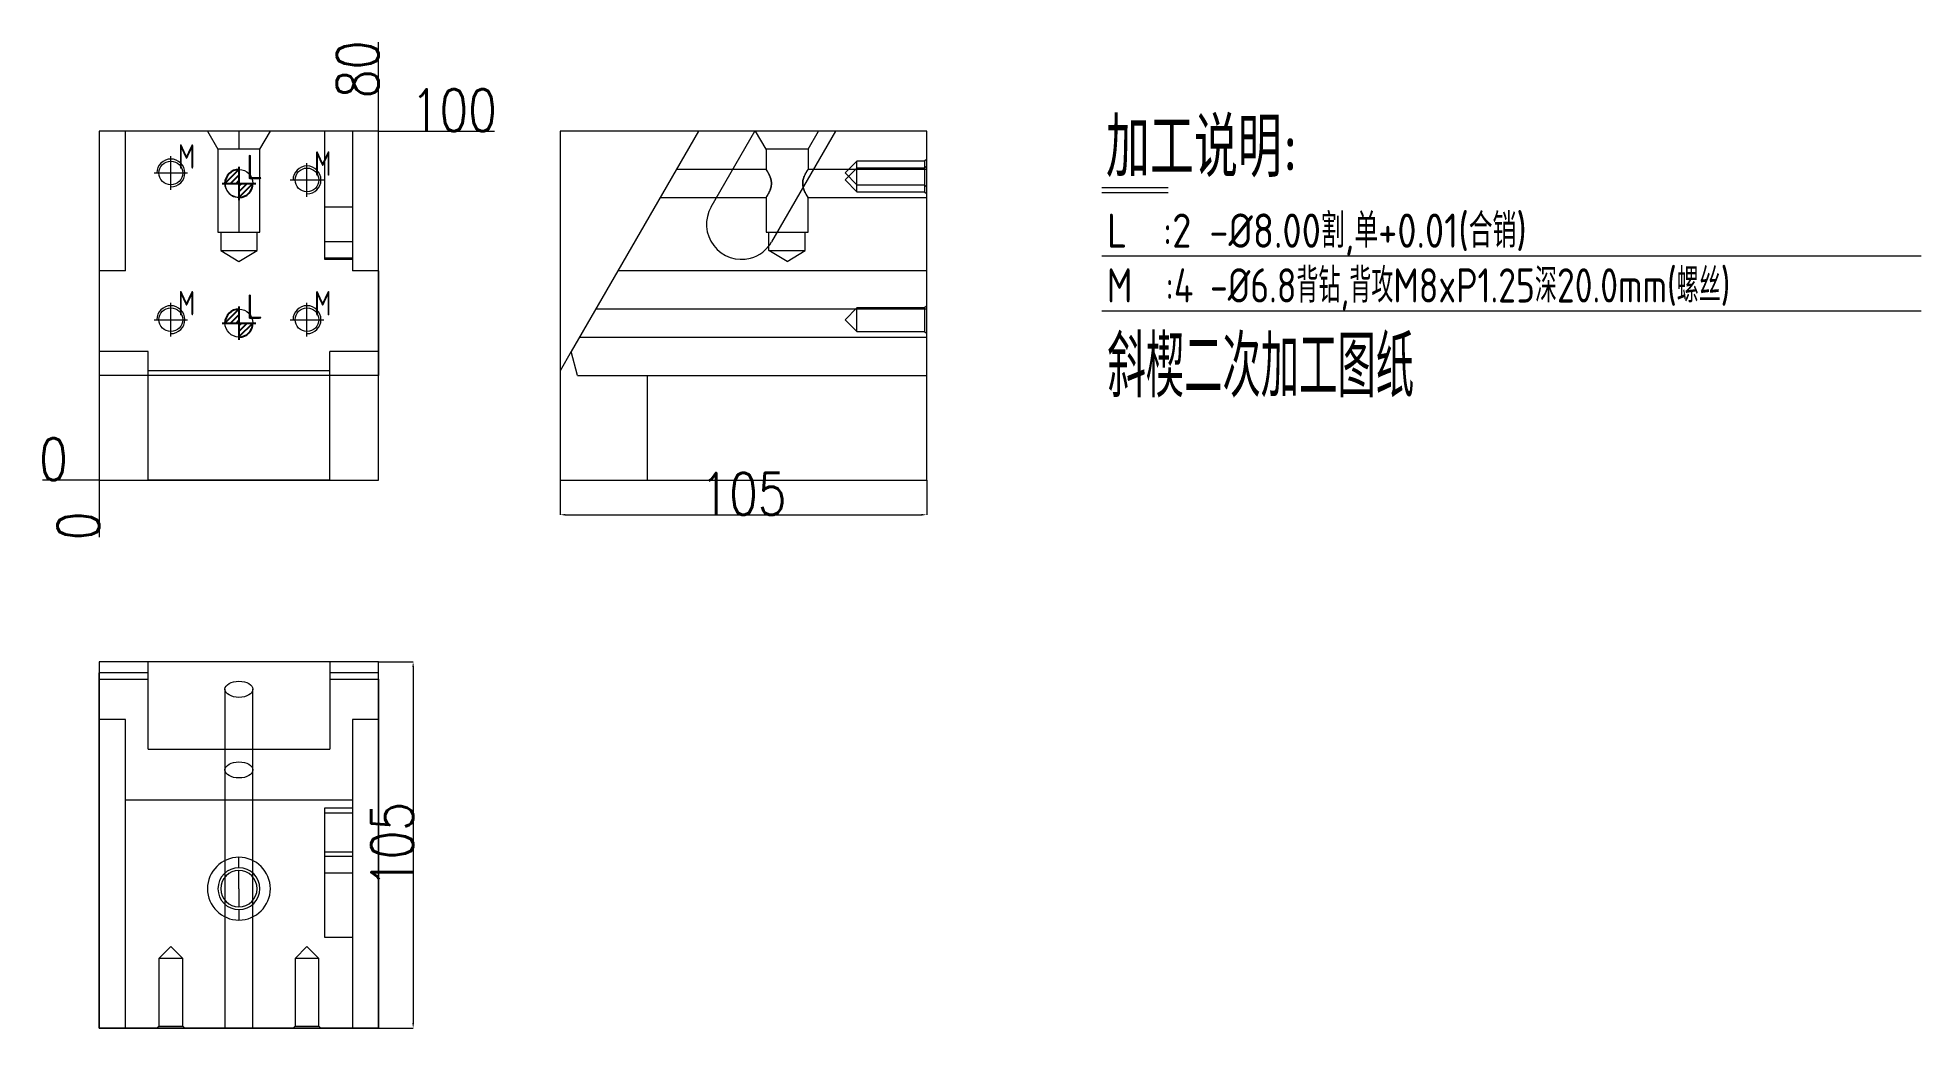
# Model space of a CAD drawing. Header units: millimetres. Extents: x -13043 to -12504, y 57554 to 57837.
import ezdxf

# ---------------------------------------------------------------- set-up
doc = ezdxf.new("R2010")
doc.units = ezdxf.units.MM
doc.linetypes.add('CENTER', pattern=[0])
doc.linetypes.add('DASHED', pattern=[0])
doc.layers.add('DIM', color=4, linetype='Continuous', lineweight=20)
doc.layers.add('TEMP', color=7, linetype='Continuous')
doc.layers.add('TEMP_W', color=1, linetype='Continuous')
doc.styles.add('chinesef_fs', font='gbenor.shx', dxfattribs={"bigfont": 'gbcbig.shx'})
doc.styles.add('TXT', font='txt.shx', dxfattribs={"width": 0.8, "bigfont": 'ctxt.shx'})
doc.dimstyles.new('零件', dxfattribs={"dimscale": 1.5, "dimtxt": 8, "dimasz": 1, "dimexe": 0, "dimexo": 0, "dimgap": 0, "dimtad": 1, "dimtxsty": 'TXT', "dimcen": 0, "dimclrd": 252, "dimclre": 252, "dimclrt": 4, "dimazin": 3, "dimtp": 0.001, "dimtm": 0.001, "dimtfac": 1, "dimtmove": 0, "dimatfit": 3, "dimlwd": 5, "dimlwe": 5})

# ---------------------------------------------------------------- blocks, each defined once
blk = doc.blocks.new('*D1109')
at = {"layer": 'Defpoints', "color": 0}
for p in [(-12945.43, 57810.72), (-12935.53, 57810.72), (-13025.43, 57710.72)]:
    blk.add_point(p, dxfattribs=at)
at = {"layer": 'DIM', "color": 252, "lineweight": 5}
blk.add_line((-12945.43, 57810.72), (-12912.22, 57810.72), dxfattribs=at)
at = {"layer": 'DIM', "color": 4, "lineweight": 5, "insert": (-12923.87, 57816.72), "char_height": 12, "attachment_point": 5, "style": 'TXT'}
blk.add_mtext('100', dxfattribs=at)
blk = doc.blocks.new('*D1110')
at = {"layer": 'Defpoints', "color": 0}
for p in [(-13035.33, 57710.72), (-13025.43, 57710.72), (-13025.43, 57710.72)]:
    blk.add_point(p, dxfattribs=at)
at = {"layer": 'DIM', "color": 252, "lineweight": 5}
blk.add_line((-13025.43, 57710.72), (-13041.73, 57710.72), dxfattribs=at)
at = {"layer": 'DIM', "color": 4, "lineweight": 5, "insert": (-13038.53, 57716.72), "char_height": 12, "attachment_point": 5, "style": 'TXT'}
blk.add_mtext('0', dxfattribs=at)
blk = doc.blocks.new('*D1111')
at = {"layer": 'Defpoints', "color": 0}
for p in [(-13025.43, 57710.72), (-13025.43, 57710.72), (-13025.43, 57700.82)]:
    blk.add_point(p, dxfattribs=at)
at = {"layer": 'DIM', "color": 252, "lineweight": 5}
blk.add_line((-13025.43, 57710.72), (-13025.43, 57694.42), dxfattribs=at)
at = {"layer": 'DIM', "color": 4, "lineweight": 5, "insert": (-13031.43, 57697.62), "char_height": 12, "attachment_point": 5, "rotation": 90, "style": 'TXT'}
blk.add_mtext('0', dxfattribs=at)
blk = doc.blocks.new('*D1112')
at = {"layer": 'Defpoints', "color": 0}
for p in [(-12945.43, 57820.62), (-12945.43, 57810.72), (-13025.43, 57710.72)]:
    blk.add_point(p, dxfattribs=at)
at = {"layer": 'DIM', "color": 252, "lineweight": 5}
blk.add_line((-12945.43, 57810.72), (-12945.43, 57836.16), dxfattribs=at)
at = {"layer": 'DIM', "color": 4, "lineweight": 5, "insert": (-12951.43, 57828.39), "char_height": 12, "attachment_point": 5, "rotation": 90, "style": 'TXT'}
blk.add_mtext('80', dxfattribs=at)
blk = doc.blocks.new('*D1113')
at = {"layer": 'Defpoints', "color": 0}
for p in [(-12945.43, 57658.72), (-12945.43, 57553.72), (-12935.53, 57553.72)]:
    blk.add_point(p, dxfattribs=at)
at = {"layer": 'DIM', "color": 252, "lineweight": 5}
for p, q in [((-12945.43, 57658.72), (-12935.53, 57658.72)), ((-12935.53, 57657.22), (-12935.53, 57555.22)), ((-12945.43, 57553.72), (-12935.53, 57553.72))]:
    blk.add_line(p, q, dxfattribs=at)
at = {"layer": 'DIM', "color": 252}
for points in [[(-12935.28, 57657.22), (-12935.78, 57657.22), (-12935.53, 57658.72)], [(-12935.78, 57555.22), (-12935.28, 57555.22), (-12935.53, 57553.72)]]:
    blk.add_solid(points, dxfattribs=at)
at = {"layer": 'DIM', "color": 4, "lineweight": 5, "insert": (-12941.53, 57606.22), "char_height": 12, "attachment_point": 5, "rotation": 90, "style": 'TXT'}
blk.add_mtext('105', dxfattribs=at)
blk = doc.blocks.new('*D1114')
at = {"layer": 'Defpoints', "color": 0}
for p in [(-12893.43, 57710.72), (-12788.43, 57710.72), (-12788.43, 57700.82)]:
    blk.add_point(p, dxfattribs=at)
at = {"layer": 'DIM', "color": 252, "lineweight": 5}
for p, q in [((-12893.43, 57710.72), (-12893.43, 57700.82)), ((-12788.43, 57710.72), (-12788.43, 57700.82)), ((-12891.93, 57700.82), (-12789.93, 57700.82))]:
    blk.add_line(p, q, dxfattribs=at)
at = {"layer": 'DIM', "color": 252}
for points in [[(-12891.93, 57701.07), (-12891.93, 57700.57), (-12893.43, 57700.82)], [(-12789.93, 57700.57), (-12789.93, 57701.07), (-12788.43, 57700.82)]]:
    blk.add_solid(points, dxfattribs=at)
at = {"layer": 'DIM', "color": 4, "lineweight": 5, "insert": (-12840.93, 57706.82), "char_height": 12, "attachment_point": 5, "style": 'TXT'}
blk.add_mtext('105', dxfattribs=at)
blk = doc.blocks.new('pg_hx_L0')
at = {"color": 230}
for p, q in [((-0.6, 0), (0.6, 0)), ((-0.5, -0.003), (0, 0.497)), ((-0.3, 0), (0, 0.3)), ((-0.1, 0), (0, 0.1)), ((0, 0.6), (0, -0.6)), ((0.5, 0.003), (0, -0.497)), ((0.1, 0), (0, -0.1)), ((0.3, 0), (0, -0.3))]:
    blk.add_line(p, q, dxfattribs=at)
for start, end in [(90, 180), (270, 0)]:
    blk.add_arc((0, 0), 0.5, start, end, dxfattribs=at)
blk = doc.blocks.new('pg_hx_LLL0')
blk.add_blockref('pg_hx_L0', (0, 0))

msp = doc.modelspace()

# ---------------------------------------------------------------- linework, layer by layer
at = {"layer": 'DIM', "color": 8, "linetype": 'Continuous', "lineweight": 5}
for p, q in [((-12738.291, 57794.563), (-12719.258, 57794.563)), ((-12738.291, 57793.094), (-12719.258, 57793.094)), ((-12738.291, 57774.961), (-12503.555, 57774.961)), ((-12738.291, 57759.275), (-12503.555, 57759.275))]:
    msp.add_line(p, q, dxfattribs=at)
at = {"layer": 'DIM', "color": 252, "linetype": 'DASHED', "lineweight": 5, "ltscale": 0.440523}
for points in [[(-13025.43, 57710.717), (-12945.43, 57710.717), (-12945.43, 57810.717), (-13025.43, 57810.717)], [(-12893.43, 57710.717), (-12788.43, 57710.717), (-12788.43, 57810.717), (-12893.43, 57810.717)], [(-13025.43, 57553.717), (-12945.43, 57553.717), (-12945.43, 57658.717), (-13025.43, 57658.717)]]:
    msp.add_lwpolyline(points, close=True, dxfattribs=at)
at = {"layer": 'TEMP', "color": 231, "linetype": 'Continuous', "lineweight": 5}
for p, q in [((-12952.93, 57810.717), (-13017.93, 57810.717)), ((-13017.93, 57770.717), (-13017.93, 57810.717)), ((-12985.43, 57810.717), (-12985.43, 57805.521)), ((-12952.93, 57810.717), (-12952.93, 57770.717)), ((-12853.788, 57810.717), (-12876.882, 57770.717)), ((-12837.623, 57810.717), (-12853.788, 57810.717)), ((-12850.165, 57788.995), (-12837.623, 57810.717)), ((-12814.529, 57810.717), (-12837.623, 57810.717)), ((-12814.529, 57810.717), (-12832.844, 57778.995)), ((-12788.43, 57810.717), (-12814.529, 57810.717)), ((-12788.43, 57770.717), (-12788.43, 57810.717)), ((-12985.43, 57791.717), (-12985.43, 57781.717)), ((-13017.93, 57770.717), (-13025.43, 57770.717)), ((-13025.43, 57770.717), (-13025.43, 57740.717)), ((-12945.43, 57770.717), (-12952.93, 57770.717)), ((-12945.43, 57770.717), (-12945.43, 57740.717)), ((-12876.882, 57770.717), (-12890.26, 57747.546)), ((-12788.43, 57770.717), (-12876.882, 57770.717)), ((-12788.43, 57740.717), (-12788.43, 57770.717)), ((-13011.43, 57747.546), (-13025.43, 57747.546)), ((-13011.43, 57710.717), (-13011.43, 57747.546)), ((-12945.43, 57747.546), (-12959.43, 57747.546)), ((-12959.43, 57710.717), (-12959.43, 57747.546)), ((-12890.26, 57747.546), (-12893.43, 57742.055)), ((-12888.43, 57740.717), (-12890.26, 57747.546)), ((-12945.43, 57740.717), (-13025.43, 57740.717)), ((-12959.43, 57742.055), (-13011.43, 57742.055)), ((-12893.43, 57742.055), (-12893.43, 57710.717)), ((-12888.43, 57740.717), (-12788.43, 57740.717)), ((-12868.43, 57710.717), (-12868.43, 57740.717)), ((-12959.43, 57710.717), (-13011.43, 57710.717)), ((-12893.43, 57710.717), (-12868.43, 57710.717)), ((-12959.43, 57658.717), (-13011.43, 57658.717)), ((-13011.43, 57633.717), (-13011.43, 57658.717)), ((-12959.43, 57658.717), (-12959.43, 57633.717)), ((-13025.43, 57653.717), (-13025.43, 57655.547)), ((-13011.43, 57655.547), (-13025.43, 57655.547)), ((-13025.43, 57553.717), (-13025.43, 57653.717)), ((-13025.43, 57653.717), (-13011.43, 57653.717)), ((-12945.43, 57655.547), (-12959.43, 57655.547)), ((-12959.43, 57653.717), (-12945.43, 57653.717)), ((-12945.43, 57653.717), (-12945.43, 57655.547)), ((-12945.43, 57653.717), (-12945.43, 57553.717)), ((-13011.43, 57633.717), (-12959.43, 57633.717)), ((-12945.43, 57553.717), (-13025.43, 57553.717))]:
    msp.add_line(p, q, dxfattribs=at)
at = {"layer": 'TEMP', "color": 231, "linetype": 'DASHED', "lineweight": 5, "ltscale": 0.440523}
for p, q in [((-12994.43, 57810.717), (-12991.43, 57805.521)), ((-12979.43, 57805.521), (-12976.43, 57810.717)), ((-12960.93, 57810.717), (-12960.93, 57788.995)), ((-12834.43, 57805.521), (-12837.43, 57810.717)), ((-12822.43, 57805.521), (-12819.43, 57810.717)), ((-12991.43, 57805.521), (-12991.43, 57781.717)), ((-12985.43, 57805.521), (-12991.43, 57805.521)), ((-12979.43, 57805.521), (-12985.43, 57805.521)), ((-12979.43, 57781.717), (-12979.43, 57805.521)), ((-12834.43, 57805.521), (-12834.43, 57799.717)), ((-12822.43, 57805.521), (-12834.43, 57805.521)), ((-12822.43, 57805.521), (-12822.43, 57799.717)), ((-12985.44, 57799.717), (-12985.43, 57799.717)), ((-12960.93, 57788.995), (-12960.93, 57773.995)), ((-12834.43, 57791.717), (-12834.43, 57781.717)), ((-12822.43, 57781.717), (-12822.43, 57791.717)), ((-12991.43, 57781.717), (-12985.43, 57781.717)), ((-12990.63, 57781.717), (-12990.63, 57776.467)), ((-12985.43, 57781.717), (-12979.43, 57781.717)), ((-12980.23, 57776.467), (-12980.23, 57781.717)), ((-12834.43, 57781.717), (-12822.43, 57781.717)), ((-12833.63, 57776.467), (-12833.63, 57781.717)), ((-12823.23, 57776.467), (-12823.23, 57781.717)), ((-12990.63, 57776.467), (-12985.43, 57773.343)), ((-12990.63, 57776.467), (-12985.43, 57776.467)), ((-12985.43, 57773.343), (-12980.23, 57776.467)), ((-12985.43, 57776.467), (-12980.23, 57776.467)), ((-12960.93, 57773.995), (-12952.93, 57773.995)), ((-12828.43, 57773.343), (-12833.63, 57776.467)), ((-12833.63, 57776.467), (-12823.23, 57776.467)), ((-12828.43, 57773.343), (-12823.23, 57776.467)), ((-13017.93, 57642.169), (-13025.43, 57642.169)), ((-13017.93, 57553.717), (-13017.93, 57642.169)), ((-12952.93, 57642.169), (-12952.93, 57553.717)), ((-12945.43, 57642.169), (-12952.93, 57642.169)), ((-12952.93, 57619.075), (-13017.93, 57619.075)), ((-12952.93, 57616.791), (-12960.93, 57616.791)), ((-12960.93, 57616.791), (-12960.93, 57604.203)), ((-12960.93, 57604.203), (-12960.93, 57598.131)), ((-12952.93, 57602.91), (-12960.93, 57602.91)), ((-12960.93, 57598.131), (-12960.93, 57579.816)), ((-12960.93, 57579.816), (-12952.93, 57579.816))]:
    msp.add_line(p, q, dxfattribs=at)
at = {"layer": 'TEMP', "color": 5, "linetype": 'DASHED', "lineweight": 5, "ltscale": 0.440523}
for p, q in [((-12808.43, 57802.12), (-12811.833, 57798.717)), ((-12808.43, 57800.12), (-12811.833, 57796.717)), ((-12811.833, 57798.717), (-12808.43, 57795.314)), ((-12789.027, 57802.12), (-12808.43, 57802.12)), ((-12808.43, 57800.12), (-12808.43, 57802.12)), ((-12789.027, 57800.12), (-12808.43, 57800.12)), ((-12808.43, 57793.314), (-12808.43, 57800.12)), ((-12788.43, 57802.717), (-12789.027, 57802.12)), ((-12789.027, 57802.12), (-12789.027, 57800.12)), ((-12788.43, 57800.717), (-12789.027, 57800.12)), ((-12789.027, 57800.12), (-12789.027, 57793.314)), ((-12811.833, 57796.717), (-12808.43, 57793.314)), ((-12808.43, 57795.314), (-12789.027, 57795.314)), ((-12808.43, 57793.314), (-12789.027, 57793.314)), ((-12789.027, 57795.314), (-12788.43, 57794.717)), ((-12789.027, 57793.314), (-12788.43, 57792.717)), ((-12808.43, 57760.101), (-12811.833, 57756.698)), ((-12811.833, 57756.698), (-12808.43, 57753.295)), ((-12789.027, 57760.101), (-12808.43, 57760.101)), ((-12808.43, 57753.295), (-12808.43, 57760.101)), ((-12788.43, 57760.698), (-12789.027, 57760.101)), ((-12789.027, 57760.101), (-12789.027, 57753.295)), ((-12808.43, 57753.295), (-12789.027, 57753.295)), ((-12789.027, 57753.295), (-12788.43, 57752.698)), ((-13004.933, 57577.12), (-13008.336, 57573.717)), ((-13008.336, 57573.717), (-13008.336, 57554.314)), ((-13004.933, 57573.717), (-13008.336, 57573.717)), ((-13001.53, 57573.717), (-13004.933, 57577.12)), ((-13001.53, 57573.717), (-13004.933, 57573.717)), ((-13001.53, 57554.314), (-13001.53, 57573.717)), ((-12965.933, 57577.12), (-12969.336, 57573.717)), ((-12969.336, 57573.717), (-12969.336, 57554.314)), ((-12965.933, 57573.717), (-12969.336, 57573.717)), ((-12962.53, 57573.717), (-12965.933, 57577.12)), ((-12962.53, 57573.717), (-12965.933, 57573.717)), ((-12962.53, 57554.314), (-12962.53, 57573.717)), ((-13008.336, 57554.314), (-13008.933, 57553.717)), ((-13008.336, 57554.314), (-13001.53, 57554.314)), ((-13000.933, 57553.717), (-13001.53, 57554.314)), ((-12969.336, 57554.314), (-12969.933, 57553.717)), ((-12969.336, 57554.314), (-12962.53, 57554.314)), ((-12961.933, 57553.717), (-12962.53, 57554.314))]:
    msp.add_line(p, q, dxfattribs=at)
at = {"layer": 'TEMP', "color": 155, "linetype": 'DASHED', "lineweight": 5, "ltscale": 0.440523}
for p, q in [((-12960.93, 57788.995), (-12952.93, 57788.995)), ((-12952.93, 57778.995), (-12960.93, 57778.995)), ((-12952.93, 57774.335), (-12960.93, 57774.335)), ((-12960.93, 57615.452), (-12952.93, 57615.452)), ((-12985.43, 57599.717), (-12985.43, 57602.717)), ((-12952.93, 57604.203), (-12960.93, 57604.203)), ((-12985.43, 57593.717), (-12985.43, 57598.917)), ((-12985.43, 57593.717), (-12985.43, 57588.517)), ((-12952.93, 57598.131), (-12960.93, 57598.131)), ((-12985.43, 57587.717), (-12985.43, 57584.717))]:
    msp.add_line(p, q, dxfattribs=at)
at = {"layer": 'TEMP', "color": 30, "linetype": 'DASHED', "lineweight": 5, "ltscale": 0.440523}
for centre in [(-13004.933, 57798.717), (-12965.933, 57796.717), (-13004.933, 57756.698), (-12965.933, 57756.698)]:
    msp.add_circle(centre, 3.403, dxfattribs=at)
for centre in [(-13004.933, 57798.717), (-12965.933, 57796.717), (-13004.933, 57756.698), (-12965.933, 57756.698)]:
    msp.add_arc(centre, 4, 270, 180, dxfattribs=at)
at = {"layer": 'TEMP', "color": 231, "linetype": 'Continuous', "lineweight": 5}
for centre, radius, start, end in [((-12985.433, 57795.717), 4, 89.96419, 270.03581), ((-12841.504, 57783.995), 10, 150, 285), ((-12841.504, 57783.995), 10, 285, 330)]:
    msp.add_arc(centre, radius, start, end, dxfattribs=at)
at = {"layer": 'TEMP', "color": 231, "linetype": 'DASHED', "lineweight": 5, "ltscale": 0.440523}
for radius, start, end in [(9, 90, 270), (6, 90, 270), (9, 270, 90), (6, 270, 90), (5.2, 90, 270), (5.2, 270, 90)]:
    msp.add_arc((-12985.43, 57593.717), radius, start, end, dxfattribs=at)
for points, knots in [([(-12834.43, 57799.717), (-12834.43, 57799.717), (-12834.425, 57799.71), (-12834.407, 57799.683), (-12834.394, 57799.663), (-12834.367, 57799.623), (-12834.352, 57799.6), (-12834.335, 57799.574), (-12834.323, 57799.556), (-12834.317, 57799.546), (-12834.284, 57799.496), (-12834.255, 57799.45), (-12834.19, 57799.348), (-12834.154, 57799.291), (-12834.096, 57799.198), (-12834.066, 57799.149), (-12834.035, 57799.098), (-12834.014, 57799.063), (-12834.003, 57799.045), (-12833.949, 57798.954), (-12833.904, 57798.877), (-12833.812, 57798.715), (-12833.765, 57798.629), (-12833.669, 57798.45), (-12833.621, 57798.356), (-12833.56, 57798.234), (-12833.548, 57798.209), (-12833.524, 57798.159), (-12833.487, 57798.083), (-12833.452, 57798.005), (-12833.381, 57797.848), (-12833.335, 57797.74), (-12833.247, 57797.516), (-12833.205, 57797.401), (-12833.146, 57797.223), (-12833.127, 57797.162), (-12833.1, 57797.07), (-12833.091, 57797.039), (-12833.074, 57796.977), (-12833.065, 57796.945), (-12833.025, 57796.787), (-12832.996, 57796.659), (-12832.95, 57796.398), (-12832.931, 57796.266), (-12832.916, 57796.097), (-12832.913, 57796.064), (-12832.908, 57795.996), (-12832.906, 57795.962), (-12832.902, 57795.859), (-12832.9, 57795.791), (-12832.9, 57795.588), (-12832.906, 57795.453), (-12832.929, 57795.185), (-12832.947, 57795.052), (-12832.976, 57794.888), (-12832.982, 57794.855), (-12832.995, 57794.789), (-12833.015, 57794.692), (-12833.038, 57794.596), (-12833.086, 57794.407), (-12833.123, 57794.285), (-12833.182, 57794.105), (-12833.202, 57794.046), (-12833.234, 57793.958), (-12833.244, 57793.929), (-12833.266, 57793.871), (-12833.277, 57793.843), (-12833.333, 57793.701), (-12833.379, 57793.592), (-12833.473, 57793.381), (-12833.521, 57793.28), (-12833.594, 57793.132), (-12833.618, 57793.084), (-12833.654, 57793.013), (-12833.667, 57792.99), (-12833.691, 57792.944), (-12833.703, 57792.921), (-12833.763, 57792.808), (-12833.811, 57792.722), (-12833.903, 57792.56), (-12833.947, 57792.484), (-12834.033, 57792.34), (-12834.074, 57792.272), (-12834.122, 57792.194), (-12834.132, 57792.179), (-12834.151, 57792.148), (-12834.16, 57792.134), (-12834.187, 57792.09), (-12834.204, 57792.063), (-12834.254, 57791.986), (-12834.283, 57791.94), (-12834.335, 57791.861), (-12834.357, 57791.827), (-12834.379, 57791.793), (-12834.384, 57791.786), (-12834.392, 57791.774), (-12834.395, 57791.769), (-12834.406, 57791.753), (-12834.412, 57791.745), (-12834.425, 57791.724), (-12834.43, 57791.717), (-12834.43, 57791.717)], [0, 0, 0, 0, 0.03125, 0.03125, 0.0625, 0.0625, 0.078125, 0.0859375, 0.0859375, 0.09375, 0.09375, 0.125, 0.125, 0.15625, 0.15625, 0.171875, 0.1796875, 0.1796875, 0.1875, 0.1875, 0.21875, 0.21875, 0.25, 0.25, 0.28125, 0.28125, 0.2890625, 0.2890625, 0.296875, 0.3125, 0.3125, 0.34375, 0.34375, 0.375, 0.375, 0.390625, 0.390625, 0.3984375, 0.3984375, 0.40625, 0.40625, 0.4375, 0.4375, 0.46875, 0.46875, 0.4765625, 0.4765625, 0.484375, 0.484375, 0.5, 0.5, 0.53125, 0.53125, 0.5625, 0.5625, 0.5703125, 0.5703125, 0.578125, 0.59375, 0.59375, 0.625, 0.625, 0.640625, 0.640625, 0.6484375, 0.6484375, 0.65625, 0.65625, 0.6875, 0.6875, 0.71875, 0.71875, 0.734375, 0.734375, 0.7421875, 0.7421875, 0.75, 0.75, 0.78125, 0.78125, 0.8125, 0.8125, 0.84375, 0.84375, 0.8515625, 0.8515625, 0.859375, 0.859375, 0.875, 0.875, 0.90625, 0.90625, 0.9375, 0.9375, 0.9453125, 0.9453125, 0.953125, 0.953125, 0.96875, 0.96875, 1, 1, 1, 1]), ([(-12834.43, 57791.717), (-12834.43, 57791.717), (-12834.425, 57791.724), (-12834.407, 57791.752), (-12834.394, 57791.772), (-12834.367, 57791.812), (-12834.352, 57791.835), (-12834.335, 57791.861), (-12834.323, 57791.88), (-12834.317, 57791.889), (-12834.285, 57791.939), (-12834.255, 57791.985), (-12834.19, 57792.088), (-12834.154, 57792.145), (-12834.097, 57792.238), (-12834.067, 57792.286), (-12834.036, 57792.338), (-12834.015, 57792.373), (-12834.004, 57792.391), (-12833.95, 57792.482), (-12833.906, 57792.559), (-12833.814, 57792.721), (-12833.767, 57792.806), (-12833.671, 57792.986), (-12833.623, 57793.079), (-12833.562, 57793.202), (-12833.55, 57793.227), (-12833.526, 57793.277), (-12833.49, 57793.353), (-12833.454, 57793.431), (-12833.384, 57793.588), (-12833.338, 57793.696), (-12833.251, 57793.919), (-12833.209, 57794.034), (-12833.15, 57794.213), (-12833.131, 57794.273), (-12833.104, 57794.365), (-12833.095, 57794.396), (-12833.078, 57794.459), (-12833.069, 57794.49), (-12833.029, 57794.648), (-12833, 57794.776), (-12832.954, 57795.037), (-12832.936, 57795.169), (-12832.917, 57795.371), (-12832.912, 57795.438), (-12832.906, 57795.575), (-12832.904, 57795.643), (-12832.904, 57795.846), (-12832.91, 57795.981), (-12832.934, 57796.248), (-12832.951, 57796.381), (-12832.98, 57796.546), (-12832.986, 57796.579), (-12832.999, 57796.644), (-12833.019, 57796.742), (-12833.042, 57796.837), (-12833.09, 57797.026), (-12833.126, 57797.148), (-12833.185, 57797.328), (-12833.205, 57797.387), (-12833.237, 57797.475), (-12833.248, 57797.504), (-12833.269, 57797.562), (-12833.28, 57797.59), (-12833.336, 57797.732), (-12833.382, 57797.841), (-12833.475, 57798.051), (-12833.523, 57798.153), (-12833.596, 57798.3), (-12833.62, 57798.348), (-12833.669, 57798.443), (-12833.693, 57798.489), (-12833.765, 57798.625), (-12833.812, 57798.71), (-12833.904, 57798.872), (-12833.948, 57798.949), (-12834.034, 57799.093), (-12834.075, 57799.16), (-12834.123, 57799.239), (-12834.133, 57799.254), (-12834.151, 57799.284), (-12834.161, 57799.299), (-12834.188, 57799.342), (-12834.205, 57799.37), (-12834.254, 57799.447), (-12834.283, 57799.493), (-12834.335, 57799.572), (-12834.357, 57799.606), (-12834.38, 57799.64), (-12834.384, 57799.647), (-12834.392, 57799.659), (-12834.395, 57799.665), (-12834.406, 57799.68), (-12834.412, 57799.689), (-12834.425, 57799.71), (-12834.43, 57799.717), (-12834.43, 57799.717)], [0, 0, 0, 0, 0.03125, 0.03125, 0.0625, 0.0625, 0.078125, 0.0859375, 0.0859375, 0.09375, 0.09375, 0.125, 0.125, 0.15625, 0.15625, 0.171875, 0.1796875, 0.1796875, 0.1875, 0.1875, 0.21875, 0.21875, 0.25, 0.25, 0.28125, 0.28125, 0.2890625, 0.2890625, 0.296875, 0.3125, 0.3125, 0.34375, 0.34375, 0.375, 0.375, 0.390625, 0.390625, 0.3984375, 0.3984375, 0.40625, 0.40625, 0.4375, 0.4375, 0.46875, 0.46875, 0.484375, 0.484375, 0.5, 0.5, 0.53125, 0.53125, 0.5625, 0.5625, 0.5703125, 0.5703125, 0.578125, 0.59375, 0.59375, 0.625, 0.625, 0.640625, 0.640625, 0.6484375, 0.6484375, 0.65625, 0.65625, 0.6875, 0.6875, 0.71875, 0.71875, 0.734375, 0.734375, 0.75, 0.75, 0.78125, 0.78125, 0.8125, 0.8125, 0.84375, 0.84375, 0.8515625, 0.8515625, 0.859375, 0.859375, 0.875, 0.875, 0.90625, 0.90625, 0.9375, 0.9375, 0.9453125, 0.9453125, 0.953125, 0.953125, 0.96875, 0.96875, 1, 1, 1, 1]), ([(-12822.43, 57791.717), (-12822.43, 57791.717), (-12822.435, 57791.724), (-12822.453, 57791.751), (-12822.466, 57791.771), (-12822.493, 57791.811), (-12822.508, 57791.834), (-12822.525, 57791.86), (-12822.537, 57791.879), (-12822.543, 57791.888), (-12822.576, 57791.938), (-12822.605, 57791.984), (-12822.671, 57792.086), (-12822.706, 57792.143), (-12822.764, 57792.236), (-12822.794, 57792.285), (-12822.825, 57792.336), (-12822.846, 57792.371), (-12822.857, 57792.389), (-12822.911, 57792.48), (-12822.956, 57792.557), (-12823.048, 57792.719), (-12823.095, 57792.805), (-12823.191, 57792.984), (-12823.239, 57793.078), (-12823.3, 57793.201), (-12823.312, 57793.226), (-12823.337, 57793.276), (-12823.373, 57793.351), (-12823.409, 57793.429), (-12823.479, 57793.586), (-12823.525, 57793.695), (-12823.613, 57793.918), (-12823.655, 57794.033), (-12823.714, 57794.211), (-12823.733, 57794.272), (-12823.76, 57794.364), (-12823.769, 57794.395), (-12823.786, 57794.458), (-12823.795, 57794.489), (-12823.836, 57794.647), (-12823.864, 57794.775), (-12823.91, 57795.036), (-12823.929, 57795.169), (-12823.944, 57795.337), (-12823.947, 57795.371), (-12823.952, 57795.438), (-12823.954, 57795.472), (-12823.959, 57795.575), (-12823.96, 57795.643), (-12823.96, 57795.847), (-12823.954, 57795.981), (-12823.931, 57796.249), (-12823.913, 57796.382), (-12823.884, 57796.547), (-12823.878, 57796.58), (-12823.865, 57796.645), (-12823.845, 57796.742), (-12823.822, 57796.838), (-12823.774, 57797.027), (-12823.738, 57797.149), (-12823.679, 57797.329), (-12823.658, 57797.388), (-12823.626, 57797.476), (-12823.616, 57797.505), (-12823.594, 57797.563), (-12823.583, 57797.592), (-12823.527, 57797.733), (-12823.481, 57797.842), (-12823.387, 57798.053), (-12823.339, 57798.155), (-12823.266, 57798.302), (-12823.242, 57798.35), (-12823.206, 57798.421), (-12823.193, 57798.444), (-12823.169, 57798.491), (-12823.157, 57798.513), (-12823.097, 57798.626), (-12823.05, 57798.712), (-12822.958, 57798.874), (-12822.913, 57798.95), (-12822.827, 57799.094), (-12822.786, 57799.162), (-12822.738, 57799.24), (-12822.728, 57799.256), (-12822.709, 57799.286), (-12822.7, 57799.301), (-12822.673, 57799.344), (-12822.656, 57799.371), (-12822.607, 57799.448), (-12822.577, 57799.494), (-12822.525, 57799.574), (-12822.503, 57799.607), (-12822.481, 57799.641), (-12822.476, 57799.648), (-12822.468, 57799.66), (-12822.465, 57799.665), (-12822.454, 57799.681), (-12822.449, 57799.69), (-12822.435, 57799.71), (-12822.43, 57799.717), (-12822.43, 57799.717)], [0, 0, 0, 0, 0.03125, 0.03125, 0.0625, 0.0625, 0.078125, 0.0859375, 0.0859375, 0.09375, 0.09375, 0.125, 0.125, 0.15625, 0.15625, 0.171875, 0.1796875, 0.1796875, 0.1875, 0.1875, 0.21875, 0.21875, 0.25, 0.25, 0.28125, 0.28125, 0.2890625, 0.2890625, 0.296875, 0.3125, 0.3125, 0.34375, 0.34375, 0.375, 0.375, 0.390625, 0.390625, 0.3984375, 0.3984375, 0.40625, 0.40625, 0.4375, 0.4375, 0.46875, 0.46875, 0.4765625, 0.4765625, 0.484375, 0.484375, 0.5, 0.5, 0.53125, 0.53125, 0.5625, 0.5625, 0.5703125, 0.5703125, 0.578125, 0.59375, 0.59375, 0.625, 0.625, 0.640625, 0.640625, 0.6484375, 0.6484375, 0.65625, 0.65625, 0.6875, 0.6875, 0.71875, 0.71875, 0.734375, 0.734375, 0.7421875, 0.7421875, 0.75, 0.75, 0.78125, 0.78125, 0.8125, 0.8125, 0.84375, 0.84375, 0.8515625, 0.8515625, 0.859375, 0.859375, 0.875, 0.875, 0.90625, 0.90625, 0.9375, 0.9375, 0.9453125, 0.9453125, 0.953125, 0.953125, 0.96875, 0.96875, 1, 1, 1, 1]), ([(-12822.43, 57799.717), (-12822.43, 57799.717), (-12822.435, 57799.71), (-12822.453, 57799.683), (-12822.466, 57799.662), (-12822.493, 57799.622), (-12822.508, 57799.599), (-12822.525, 57799.573), (-12822.537, 57799.555), (-12822.543, 57799.545), (-12822.575, 57799.495), (-12822.605, 57799.449), (-12822.67, 57799.346), (-12822.706, 57799.29), (-12822.763, 57799.196), (-12822.793, 57799.148), (-12822.824, 57799.096), (-12822.845, 57799.061), (-12822.856, 57799.043), (-12822.91, 57798.952), (-12822.954, 57798.875), (-12823.046, 57798.713), (-12823.093, 57798.628), (-12823.189, 57798.449), (-12823.237, 57798.355), (-12823.298, 57798.232), (-12823.31, 57798.207), (-12823.334, 57798.157), (-12823.37, 57798.081), (-12823.406, 57798.004), (-12823.476, 57797.846), (-12823.522, 57797.738), (-12823.609, 57797.515), (-12823.651, 57797.4), (-12823.71, 57797.222), (-12823.729, 57797.161), (-12823.756, 57797.069), (-12823.765, 57797.038), (-12823.782, 57796.976), (-12823.791, 57796.944), (-12823.832, 57796.786), (-12823.86, 57796.658), (-12823.906, 57796.397), (-12823.924, 57796.265), (-12823.943, 57796.063), (-12823.948, 57795.996), (-12823.954, 57795.859), (-12823.956, 57795.791), (-12823.956, 57795.588), (-12823.95, 57795.453), (-12823.926, 57795.186), (-12823.909, 57795.053), (-12823.88, 57794.888), (-12823.874, 57794.855), (-12823.861, 57794.79), (-12823.841, 57794.693), (-12823.818, 57794.597), (-12823.77, 57794.408), (-12823.734, 57794.286), (-12823.675, 57794.106), (-12823.655, 57794.047), (-12823.623, 57793.959), (-12823.612, 57793.93), (-12823.591, 57793.873), (-12823.58, 57793.844), (-12823.525, 57793.703), (-12823.479, 57793.593), (-12823.385, 57793.383), (-12823.337, 57793.281), (-12823.264, 57793.134), (-12823.24, 57793.086), (-12823.192, 57792.991), (-12823.167, 57792.945), (-12823.095, 57792.81), (-12823.048, 57792.724), (-12822.956, 57792.562), (-12822.912, 57792.485), (-12822.826, 57792.341), (-12822.785, 57792.274), (-12822.737, 57792.195), (-12822.728, 57792.18), (-12822.709, 57792.15), (-12822.7, 57792.135), (-12822.673, 57792.092), (-12822.655, 57792.065), (-12822.606, 57791.987), (-12822.577, 57791.941), (-12822.525, 57791.862), (-12822.503, 57791.828), (-12822.481, 57791.794), (-12822.476, 57791.787), (-12822.468, 57791.775), (-12822.465, 57791.769), (-12822.454, 57791.754), (-12822.449, 57791.745), (-12822.435, 57791.724), (-12822.43, 57791.717), (-12822.43, 57791.717)], [0, 0, 0, 0, 0.03125, 0.03125, 0.0625, 0.0625, 0.078125, 0.0859375, 0.0859375, 0.09375, 0.09375, 0.125, 0.125, 0.15625, 0.15625, 0.171875, 0.1796875, 0.1796875, 0.1875, 0.1875, 0.21875, 0.21875, 0.25, 0.25, 0.28125, 0.28125, 0.2890625, 0.2890625, 0.296875, 0.3125, 0.3125, 0.34375, 0.34375, 0.375, 0.375, 0.390625, 0.390625, 0.3984375, 0.3984375, 0.40625, 0.40625, 0.4375, 0.4375, 0.46875, 0.46875, 0.484375, 0.484375, 0.5, 0.5, 0.53125, 0.53125, 0.5625, 0.5625, 0.5703125, 0.5703125, 0.578125, 0.59375, 0.59375, 0.625, 0.625, 0.640625, 0.640625, 0.6484375, 0.6484375, 0.65625, 0.65625, 0.6875, 0.6875, 0.71875, 0.71875, 0.734375, 0.734375, 0.75, 0.75, 0.78125, 0.78125, 0.8125, 0.8125, 0.84375, 0.84375, 0.8515625, 0.8515625, 0.859375, 0.859375, 0.875, 0.875, 0.90625, 0.90625, 0.9375, 0.9375, 0.9453125, 0.9453125, 0.953125, 0.953125, 0.96875, 0.96875, 1, 1, 1, 1])]:
    msp.add_open_spline(points, degree=3, knots=knots, dxfattribs=at)
msp.add_open_spline([(-12985.43, 57791.717), (-12985.441, 57791.717), (-12985.452, 57791.717), (-12985.463, 57791.717)], degree=3, dxfattribs=at)
at = {"layer": 'TEMP_W', "color": 1, "linetype": 'CENTER', "lineweight": 5, "ltscale": 0.440523}
for p, q in [((-13009.733, 57798.717), (-13000.133, 57798.717)), ((-13004.933, 57793.917), (-13004.933, 57803.517)), ((-12965.933, 57791.917), (-12965.933, 57801.517)), ((-12970.733, 57796.717), (-12961.133, 57796.717)), ((-13004.933, 57751.898), (-13004.933, 57761.498)), ((-12965.933, 57751.898), (-12965.933, 57761.498)), ((-13009.733, 57756.698), (-13000.133, 57756.698)), ((-12970.733, 57756.698), (-12961.133, 57756.698))]:
    msp.add_line(p, q, dxfattribs=at)
at = {"layer": 'TEMP_W', "color": 1, "linetype": 'DASHED', "lineweight": 5, "ltscale": 0.440523}
for p, q in [((-12834.43, 57799.717), (-12860.139, 57799.717)), ((-12788.43, 57799.717), (-12822.43, 57799.717)), ((-12864.758, 57791.717), (-12834.43, 57791.717)), ((-12822.43, 57791.717), (-12788.43, 57791.717)), ((-12788.43, 57759.717), (-12883.233, 57759.717)), ((-12887.852, 57751.717), (-12788.43, 57751.717)), ((-12989.433, 57650.829), (-12989.433, 57553.717)), ((-12981.432, 57553.717), (-12981.432, 57650.829)), ((-12981.437, 57589.239), (-12981.432, 57589.243))]:
    msp.add_line(p, q, dxfattribs=at)
at = {"layer": 'TEMP_W', "color": 1, "linetype": 'Continuous', "lineweight": 5}
for centre in [(-12985.433, 57795.717), (-12985.433, 57755.717)]:
    msp.add_circle(centre, 4, dxfattribs=at)
at = {"layer": 'TEMP_W', "color": 1, "linetype": 'DASHED', "lineweight": 5, "ltscale": 0.440523}
for centre in [(-12985.433, 57650.829), (-12985.433, 57627.735)]:
    msp.add_ellipse(centre, major_axis=(4, 0), ratio=0.57735, dxfattribs=at)
msp.add_open_spline([(-12985.43, 57587.717), (-12985.426, 57587.717), (-12985.423, 57587.717), (-12985.419, 57587.717)], degree=3, dxfattribs=at)

# ---------------------------------------------------------------- block references
at = {"layer": 'TEMP', "lineweight": 5, "ltscale": 0.440523, "xscale": 8, "yscale": 8, "zscale": 8}
for p in [(-12985.433, 57795.717), (-12985.433, 57755.717)]:
    msp.add_blockref('pg_hx_LLL0', p, dxfattribs=at)

# ---------------------------------------------------------------- texts
at = {"layer": 'DIM', "color": 4, "lineweight": 5, "style": 'chinesef_fs'}
for s, height, width, p in [('加工说明:', 17, 1.0287, (-12737.091, 57797.549)), ('M', 7, 0.8408, (-13002.873, 57799.935)), ('M', 7, 0.8408, (-12963.873, 57797.935)), ('L', 7, 1.1211, (-12983.373, 57796.935)), ('M  :4 -%%c6.8背钻,背攻M8xP1.25深20.0mm(螺丝)', 9.8, 0.8929, (-12736.821, 57761.618)), ('M', 7, 0.8408, (-13002.873, 57757.916)), ('L', 7, 1.1211, (-12983.373, 57756.935)), ('M', 7, 0.8408, (-12963.873, 57757.916))]:
    msp.add_text(s, height=height, dxfattribs=dict(at, width=width)).set_placement(p)
at = {"layer": 'DIM', "color": 1, "lineweight": 5, "style": 'chinesef_fs', "width": 0.9656}
msp.add_text('L  :2 -%%C8.00割,单+0.01(合销)', height=9.8, dxfattribs=at).set_placement((-12736.821, 57777.304))
at = {"layer": 'DIM', "color": 21, "lineweight": 5, "style": 'chinesef_fs', "width": 0.8663}
msp.add_text('斜楔二次加工图纸', height=17.6, dxfattribs=at).set_placement((-12736.66, 57734.48))

# ---------------------------------------------------------------- dimensions: what is measured, and where the dimension line sits
at = {"layer": 'DIM', "lineweight": 5}
for feature_location, offset, dtype, origin, picture, middle in [((-12945.43, 57810.717), (0, 9.9), 1, (-13025.43, 57710.717), '*D1112', (-12951.43, 57828.389)), ((-12945.43, 57810.717), (9.9, 0), 0, (-13025.43, 57710.717), '*D1109', (-12923.873, 57816.717)), ((-13025.430068189, 57710.717074753), (-9.9, 0), 0, (-13025.430068189, 57710.717074753), '*D1110', (-13038.530068189, 57716.717074753)), ((-13025.430068189, 57710.717074753), (0, -9.9), 1, (-13025.430068189, 57710.717074753), '*D1111', (-13031.430068189, 57697.617074753))]:
    dim = msp.add_ordinate_dim(feature_location=feature_location, offset=offset, dtype=dtype, origin=origin, dimstyle='零件', dxfattribs=at)
    dim.commit()
    dim.dimension.update_dxf_attribs({"geometry": picture, "text_midpoint": middle})
dim = msp.add_linear_dim(base=(-12788.43, 57700.817), p1=(-12893.43, 57710.717), p2=(-12788.43, 57710.717), dimstyle='零件', dxfattribs=at)
dim.commit()
dim.dimension.update_dxf_attribs({"geometry": '*D1114', "text_midpoint": (-12840.93, 57706.817)})
dim = msp.add_linear_dim(base=(-12935.53, 57553.717), p1=(-12945.43, 57658.717), p2=(-12945.43, 57553.717), angle=90, dimstyle='零件', dxfattribs=at)
dim.commit()
dim.dimension.update_dxf_attribs({"geometry": '*D1113', "text_midpoint": (-12941.53, 57606.217)})

doc.saveas('drawing.dxf')
